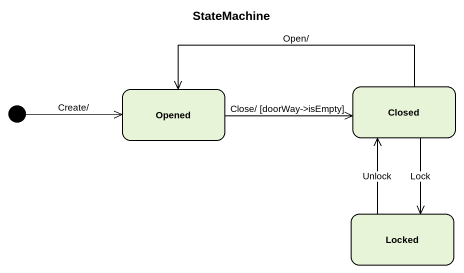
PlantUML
@startuml
title StateMachine
hide empty description
state Opened
state Closed
state Locked
[*] -right-> Opened : Create/
Opened -right-> Closed : Close/ [doorWay->isEmpty]
Closed -left-> Opened : Open/
Closed --> Locked : Lock
Locked -up-> Closed : Unlock
@enduml
